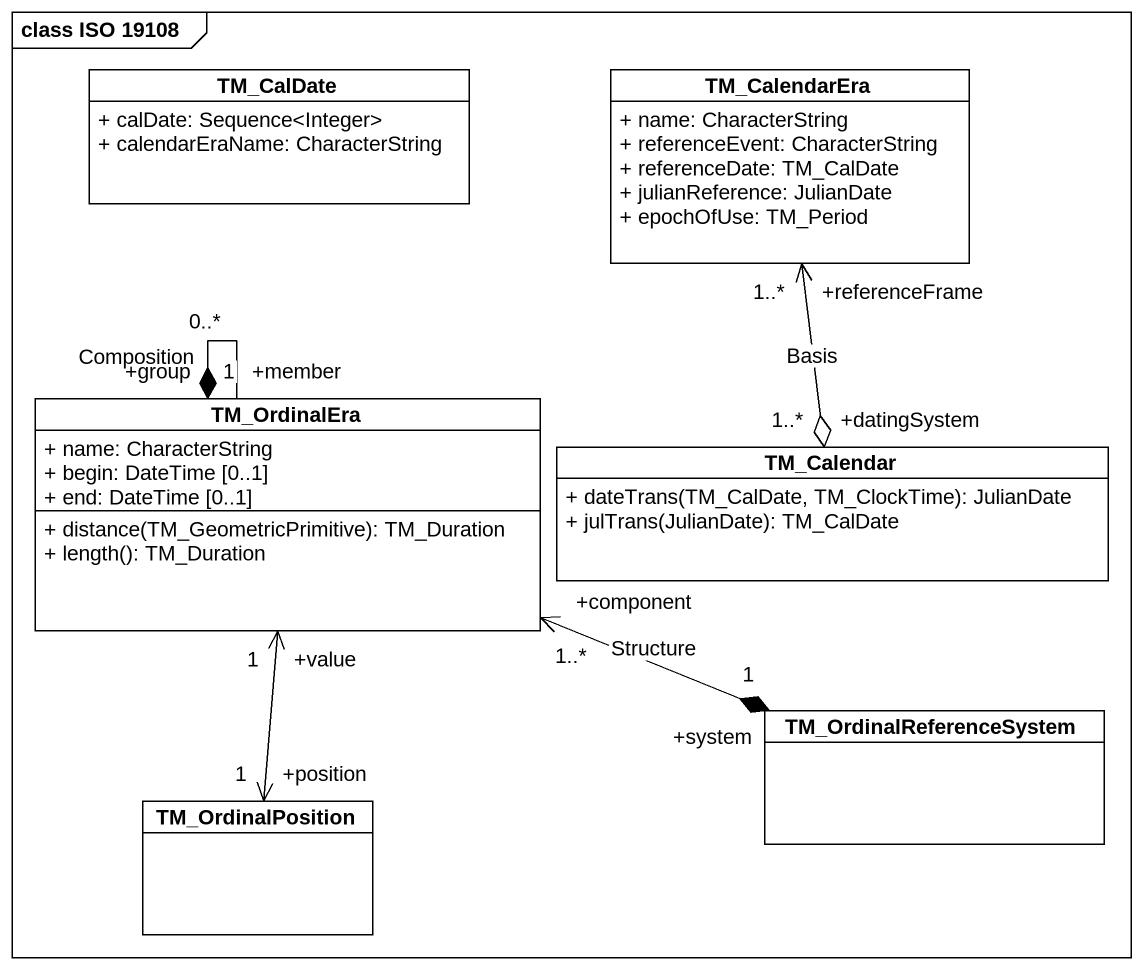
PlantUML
@startuml
mainframe class ISO 19108
hide circle
hide empty members
skinparam classAttributeIconSize 0
class TM_CalDate {
  + calDate: Sequence<Integer>
  + calendarEraName: CharacterString
}
class TM_CalendarEra {
  + name: CharacterString
  + referenceEvent: CharacterString
  + referenceDate: TM_CalDate
  + julianReference: JulianDate
  + epochOfUse: TM_Period
}
class TM_OrdinalEra {
  + name: CharacterString
  + begin: DateTime [0..1]
  + end: DateTime [0..1]
  + distance(TM_GeometricPrimitive): TM_Duration
  + length(): TM_Duration
}
class TM_Calendar {
  + dateTrans(TM_CalDate, TM_ClockTime): JulianDate
  + julTrans(JulianDate): TM_CalDate
}
class TM_OrdinalReferenceSystem
class TM_OrdinalPosition
TM_CalendarEra "+referenceFrame\n1..*" <--o "+datingSystem\n1..*" TM_Calendar : Basis
TM_OrdinalEra "+member\n0..*" --* "+group\n1" TM_OrdinalEra : Composition
TM_OrdinalEra "+component\n1..*" <-right-* "+system\n1" TM_OrdinalReferenceSystem : Structure
TM_OrdinalPosition "+position\n1" <-up-> "+value\n1" TM_OrdinalEra
@enduml
